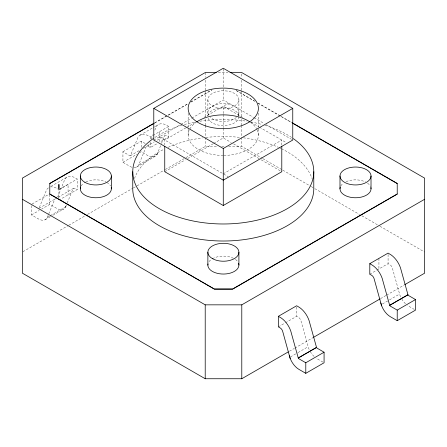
<?xml version="1.0" encoding="UTF-8"?>
<svg xmlns="http://www.w3.org/2000/svg" width="447" height="447" viewBox="0 0 447 447"><rect width="100%" height="100%" fill="white"/><g stroke="black" fill="none" stroke-linecap="round" stroke-linejoin="round"><path stroke-width="0.34" stroke-dasharray="2.23 1.68" d="M66.201 205.609L65.379 207.397A14.108 8.147 60 0 1 56.635 208.319L49.779 204.363L41.521 209.129M157.629 153.003L156.813 154.791A14.108 8.147 60 0 1 148.069 155.712L141.213 151.757L140.034 152.438M39.364 207.486L46.533 189.953A16.695 9.638 60 0 1 48.578 187.785L50.349 186.762M31.491 205.681L31.491 214.918L38.347 218.879A14.108 8.147 60 0 0 47.091 217.957L54.618 199.625A3.749 2.162 60 0 1 55.814 198.725M57.652 196.926L64.821 179.398A16.695 9.638 60 0 1 74.191 177.336L77.208 179.023L77.208 189.584L60.099 199.457M65.402 207.576L66.972 203.698M67.229 203.061L72.9 189.07A3.749 2.162 60 0 1 75.381 188.528L77.208 189.584M131.899 167.234A14.108 8.147 60 0 1 129.781 166.273L122.925 162.311L122.925 151.757L129.87 155.746A1.162 0.67 60 0 0 130.457 155.685L137.967 137.346A16.695 9.638 60 0 1 147.337 135.29L150.354 136.972L168.642 126.417L168.642 136.978L159.791 142.085M133.916 167.625A14.108 8.147 60 0 0 138.525 165.351L146.046 147.018A3.749 2.162 60 0 1 148.527 146.476L150.354 147.532L157.433 143.448M147.823 145.018L148.158 145.186A1.162 0.67 60 0 0 148.739 145.124L149.868 142.386M151.17 139.168L152.997 134.664M154.824 130.155L156.254 126.792A16.695 9.638 60 0 1 165.625 124.73L168.642 126.417M156.83 154.969L161.238 144.096M161.501 143.459L164.334 136.464A3.749 2.162 60 0 1 166.815 135.922L168.642 136.978M154.673 122.869L188.433 103.374M190.847 101.983L211.945 89.802M154.673 123.014L188.433 103.525M190.847 102.134L211.945 89.948M50.941 186.421L66.866 177.23M140.012 135.178L154.17 127.004M154.763 126.663L158.299 124.624M32.083 204.022L49.187 194.143M122.925 151.757L141.213 141.196L146.622 144.32M59.512 189.243L77.208 179.023M58.92 189.763L68.067 184.482L68.067 195.043M153.785 140.051L180.404 124.679M181.007 124.333L191.271 118.405M191.875 118.058L223.271 99.932L253.516 117.388M39.04 208.285L56.143 198.407M58.132 197.216L73.47 188.36M130.34 155.768L139.352 150.516M143.319 148.275L154.282 141.883M157.232 140.185L164.904 135.754M31.491 214.918L39.163 210.492M122.925 162.311L137.084 154.142M185.868 127.859L164.753 140.051L164.753 144.867M186.472 127.512L195.523 122.288M203.966 117.41L228.758 103.095M47.449 217.309L49.807 215.946M50.399 215.605L65.731 206.754M138.883 164.703L157.165 154.148M45.13 219.723L50.444 216.655M52.802 215.298L63.418 209.162M136.564 167.117L154.852 156.556M22.953 251.706L68.218 225.573M68.821 225.221L85.114 215.817M87.528 214.42L132.793 188.288M133.396 187.941L136.413 186.198M137.017 185.851L164.781 169.821M165.384 169.474L185.298 157.975M185.902 157.629L205.212 146.476L217.633 146.476M164.753 171.721L185.265 159.881M187.679 158.489L213.018 143.861M213.621 143.509L223.271 137.939L231.116 142.464M223.271 173.833L281.789 140.051L281.789 145.56M278.358 326.874L284.845 323.131M285.437 322.79L296.646 316.32L298.473 317.376A3.749 2.162 60 0 1 300.948 320.778L308.475 347.794A14.108 8.147 60 0 0 309.693 350.509M369.792 274.223L376.279 270.474M376.871 270.133L388.08 263.663L389.907 264.719A3.749 2.162 60 0 1 392.382 268.127L399.909 295.143A14.108 8.147 60 0 0 400.898 297.411M289.466 351.219L294.294 348.431M294.897 348.079L313.001 337.63M380.593 298.602L386.024 295.467M386.627 295.121L404.133 285.013M290.421 356.952L297.501 352.867M298.093 352.527L308.117 346.738M382.442 303.96L388.935 300.216M389.521 299.876L399.551 294.087M218.326 72.576L227.987 72.576M221.773 146.476L224.534 146.476M228.674 146.476L241.788 146.476L262.305 158.322M236.262 90.495L254.343 100.938M257.964 103.028L280.269 115.907M280.872 116.254L291.723 122.517M236.262 90.646L254.946 101.435M257.964 103.173L291.723 122.668M254.119 117.74L263.78 123.316M266.194 124.713L291.55 139.352M242.576 117.41L223.271 106.263L223.271 113.84M251.024 122.288L258.863 126.814M259.467 127.16L286.175 142.582M262.909 158.674L282.219 169.821M282.822 170.173L310.587 186.198M311.19 186.544L314.207 188.288M314.811 188.64L359.472 214.42M361.886 215.817L379.386 225.919M379.989 226.266L424.65 252.052M233.53 143.861L260.674 159.534M261.277 159.881L281.789 171.721M159.272 136.883L228.21 176.682M414.363 309.458L408.647 306.161A14.108 8.147 60 0 1 407.586 305.48M322.93 362.109L317.219 358.812A14.108 8.147 60 0 1 316.152 358.131M388.08 254.427L388.08 263.663M378.933 258.388L378.933 268.943M296.646 307.078L296.646 316.32M258.388 113.18L258.388 128.283M258.388 128.971L258.388 135.15M241.788 73.967L241.788 77.454M241.788 80.242L241.788 90.003M241.788 90.702L241.788 116.499M241.788 119.288L241.788 124.864M241.788 125.562L241.788 136.715M241.788 137.413L241.788 146.476M238.905 99.715L238.905 115.929M223.271 68.944L223.271 88.227M223.271 88.914L223.271 99.932M223.271 114.527L223.271 127.607M223.271 128.3L223.271 137.939M207.872 99.715L207.872 115.929M205.212 72.576L205.212 77.454M205.212 80.242L205.212 90.003M205.212 90.702L205.212 116.499M205.212 119.288L205.212 124.864M205.212 125.562L205.212 136.715M205.212 137.413L205.212 146.476M188.153 113.18L188.153 128.283M188.153 128.971L188.153 135.15M159.495 131.697L159.495 141.593M150.354 136.972L150.354 138.956M150.354 142.252L150.354 147.532M141.213 141.196L141.213 147.795M58.92 198.161L58.92 189.584L55.909 187.896A16.695 9.638 60 0 0 51.399 186.913M49.779 194.462L49.779 204.363M154.936 137.452A90.512 52.26 0 0 1 181.773 125.283M184.348 124.545A90.512 52.26 0 0 1 195.736 121.942M199.848 121.243A90.512 52.26 0 0 1 246.699 121.243M250.806 121.942A90.512 52.26 0 0 1 262.193 124.545M264.769 125.283A90.512 52.26 0 0 1 291.606 137.452M134.502 178.554A90.512 52.26 0 0 1 163.87 149.332M168.173 147.303A90.512 52.26 0 0 1 202.53 137.894M205.933 137.475A90.512 52.26 0 0 1 240.615 137.475M243.341 137.805A90.512 52.26 0 0 1 278.375 147.303M279.001 147.583A90.512 52.26 0 0 1 280.856 148.443M281.47 148.739A90.512 52.26 0 0 1 312.04 178.554M340.81 185.93A15.511 8.957 0 0 1 343.447 183.169M346.056 181.7A15.511 8.957 0 0 1 365.473 181.951M367.551 183.169A15.511 8.957 0 0 1 370.479 186.488M81.164 185.93A15.511 8.957 0 0 1 83.796 183.169M85.88 181.946A15.511 8.957 0 0 1 105.827 181.94M106.822 182.471A15.511 8.957 0 0 1 110.543 185.924M209.034 261.679A15.516 8.957 0 0 1 211.828 259.109M212.386 258.768A15.516 8.957 0 0 1 233.328 258.21M235.418 259.428A15.516 8.957 0 0 1 238.067 262.182M238.905 116.606A15.516 8.957 0 0 1 224.4 125.546A15.516 8.957 0 0 1 208 117.773M208 115.438A15.516 8.957 0 0 1 223.897 107.654A15.516 8.957 0 0 1 238.871 116.024M238.374 114.851A15.516 8.957 0 0 0 227.4 103.877L223.388 103.575A15.516 8.957 0 0 0 208.397 114.851M236.402 117.41A15.516 8.957 0 0 1 223.388 121.489L219.371 121.182A15.516 8.957 0 0 1 210.369 117.41M257.193 129.904A35.117 20.277 0 0 1 223.925 155.422M223.271 155.427A35.117 20.277 0 0 1 191.5 143.789A35.117 20.277 0 0 1 196.194 122.238M250.348 122.238A35.117 20.277 0 0 1 256.612 128.781M405.507 303.759A14.108 8.147 60 0 1 401.864 299.172M314.073 356.41A14.108 8.147 60 0 1 310.436 351.823M227.4 91.059L223.388 90.758A15.516 8.957 0 0 0 208 98.547A15.516 8.957 0 0 0 219.371 108.37L223.388 108.671A15.516 8.957 0 0 0 238.771 100.882A15.516 8.957 0 0 0 227.4 91.059"/><path stroke-width="0.67" d="M339.988 175.989L339.988 188.79M371.016 176.006L371.021 175.989A15.511 8.957 0 0 0 347.777 168.228A15.511 8.957 0 0 0 347.727 183.739A15.511 8.957 0 0 0 371.021 176.006L371.016 188.824M153.785 108.375L223.271 68.257L292.763 108.375L292.763 140.051L223.271 180.169L153.785 140.051L153.785 108.375L223.271 148.493L292.763 108.375M154.07 123.216L49.779 183.426L49.779 194.132L104.034 225.456M49.779 183.577L154.07 123.361M58.92 184.482L58.92 188.852L58.903 184.471M164.753 146.247L164.753 171.721L223.271 205.508L281.789 171.721L281.789 146.247M49.779 193.987L214.359 289.002L232.641 289.002L397.221 193.987M159.495 257.332L214.359 289.153L232.641 289.153L397.221 194.132L397.221 183.426L292.327 122.869M22.35 199.261L205.212 304.837L241.788 304.837L424.65 199.261M278.358 316.32L296.646 305.759L299.658 307.558A16.695 9.638 60 0 1 309.033 320.438L316.526 347.42L298.238 357.974L290.746 330.998A16.695 9.638 60 0 0 281.375 318.113L278.358 316.32L278.358 326.874L280.185 327.93A3.749 2.162 60 0 1 282.666 331.333L290.164 358.505M381.598 305.854L374.094 278.682A3.749 2.162 60 0 0 371.619 275.279L369.792 274.223L369.792 263.663L388.08 253.108L391.091 254.902A16.695 9.638 60 0 1 400.467 267.787L407.96 294.769L389.672 305.323A1.162 0.67 60 0 0 390.276 306.089L397.221 310.117L415.509 299.563L415.509 310.117L397.221 320.678L390.365 316.716A14.108 8.147 60 0 1 381.621 305.698L380.799 302.96M216.253 72.576L205.212 72.576L22.35 178.146L22.35 273.167L205.212 378.743L241.788 378.743L288.259 351.912M313.604 337.278L379.989 298.954M404.736 284.666L424.65 273.167L424.65 178.146L241.788 72.576L230.054 72.576M324.075 352.214L317.13 348.185A1.162 0.67 60 0 1 316.543 347.448L298.255 358.002A1.162 0.67 60 0 0 298.842 358.74L305.787 362.768L324.075 352.214L324.075 362.768L305.787 373.329L298.931 369.367A14.108 8.147 60 0 1 290.187 358.354L289.365 355.611M292.327 123.014L397.221 183.577M369.792 263.663L372.804 265.462A16.695 9.638 60 0 1 382.179 278.341L389.672 305.323L407.977 294.791A1.162 0.67 60 0 0 408.564 295.528L415.509 299.563M158.897 257.131L104.637 225.657M111.364 175.967L111.364 188.785M80.331 175.984L80.337 188.818M397.221 310.117L397.221 320.678M313.783 171.721L313.783 188.763A90.512 52.26 0 0 1 223.271 241.017A90.512 52.26 0 0 1 132.759 188.763L132.759 171.721M305.787 362.768L305.787 373.329M241.788 304.837L241.788 378.743M238.905 252.242L238.905 265.06M223.271 148.493L223.271 205.508M207.872 252.292L207.872 265.11M205.212 304.837L205.212 378.743M293.372 138.665A90.512 52.26 0 0 1 285.097 209.889A90.512 52.26 0 0 1 161.451 209.889A90.512 52.26 0 0 1 153.17 138.665M370.887 187.639A15.511 8.957 0 0 1 354.991 197.758A15.511 8.957 0 0 1 340.296 187.058M111.219 187.628A15.511 8.957 0 0 1 95.345 197.753A15.511 8.957 0 0 1 80.633 187.058M238.597 263.311A15.516 8.957 0 0 1 223.936 274.039A15.516 8.957 0 0 1 207.995 263.942M196.736 121.869A35.117 20.277 0 0 1 249.806 121.869M84.88 182.32A15.511 8.957 0 0 0 110.828 178.303A15.511 8.957 0 0 0 91.825 167.34A15.511 8.957 0 0 0 84.88 182.32M212.442 258.617A15.516 8.957 0 0 0 238.385 254.561A15.516 8.957 0 0 0 219.332 243.621A15.516 8.957 0 0 0 212.442 258.617M205.715 125.937A35.117 20.277 0 0 0 258.388 108.375A35.117 20.277 0 0 0 205.715 90.819A35.117 20.277 0 0 0 205.715 125.937"/></g></svg>
